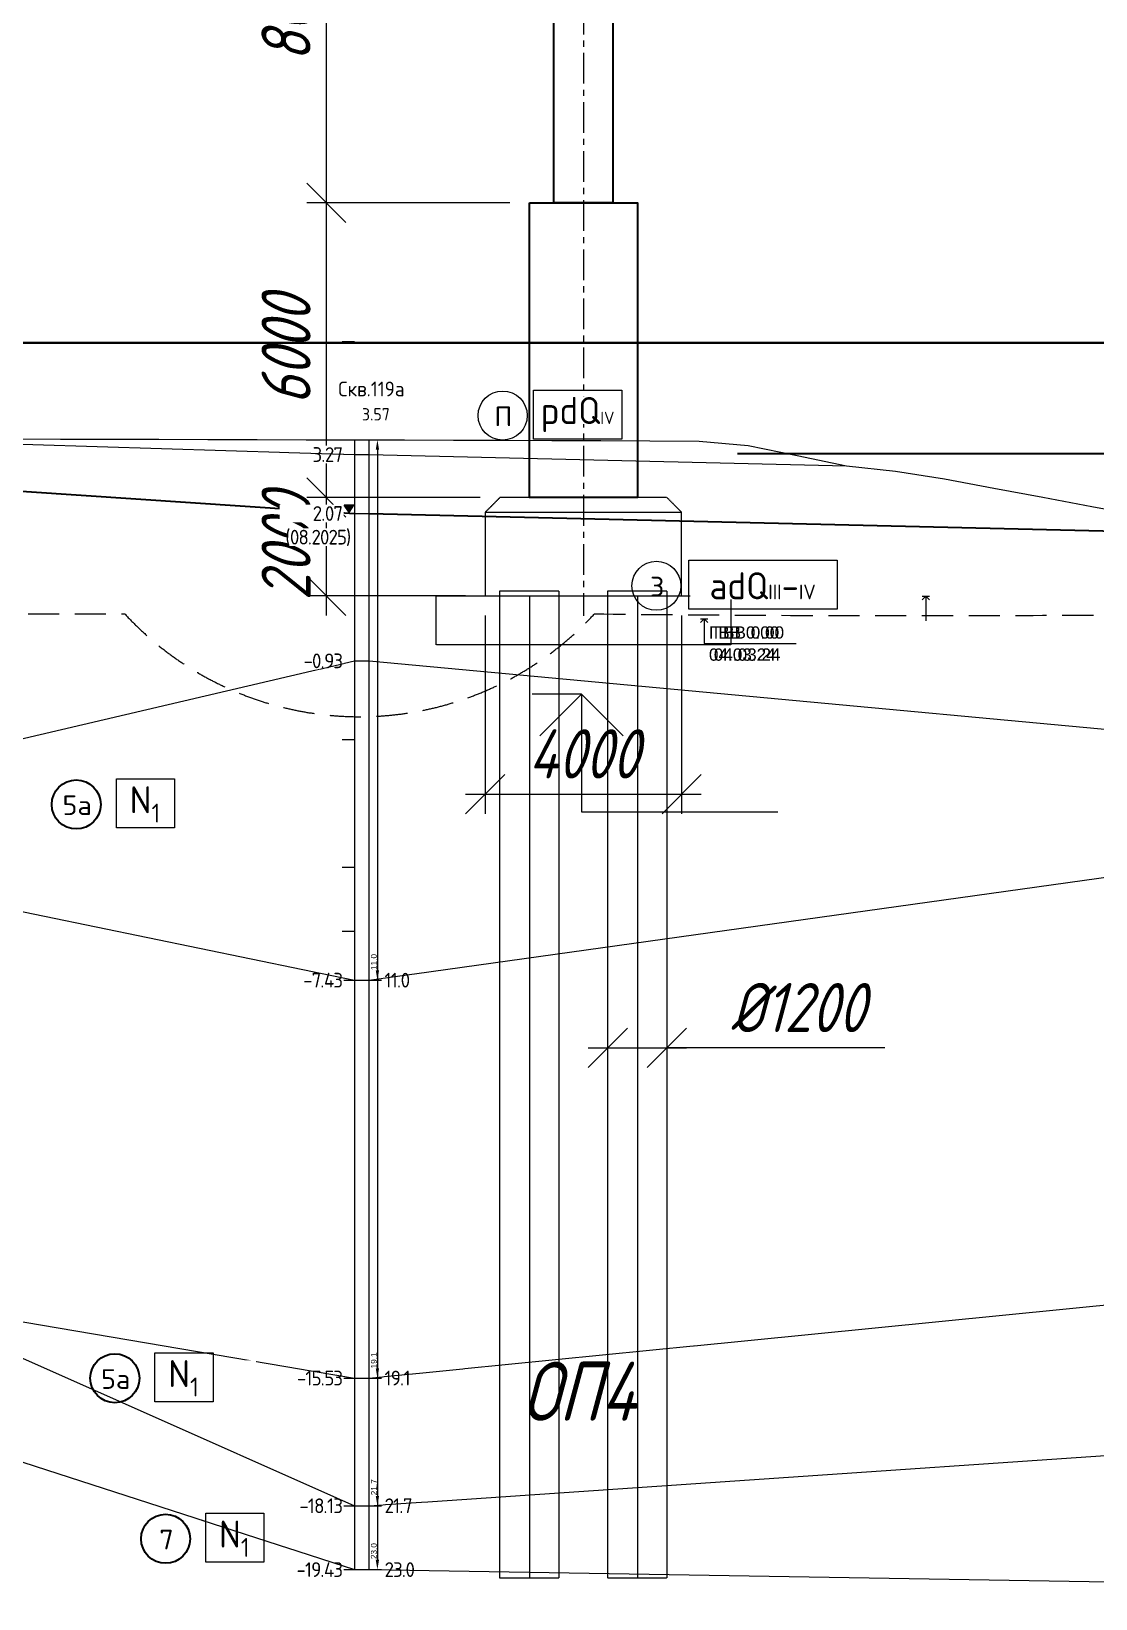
# Model space of a CAD drawing. Header units: millimetres. Extents: x 1864 to 10174863, y -4887456 to 5366151.
# Drawn here: x 6700243 to 6721914, y -20026 to 11881 of the extents above; entities that cross this region are included whole.
import ezdxf
from ezdxf.enums import TextEntityAlignment as Align

# ---------------------------------------------------------------- set-up
doc = ezdxf.new("R2018")
doc.units = ezdxf.units.MM
doc.linetypes.add('невидимая', pattern=[9.525, 6.35, -3.175])
doc.linetypes.add('осевая', pattern=[2, 1.25, -0.25, 0.25, -0.25])
for name, color, linetype, lineweight in [('!!ТЕКСТ', 3, 'Continuous', 20), ('01_Основные', 7, 'Continuous', 40), ('1-Бетон', 106, 'Continuous', 35), ('1-Примечания', 4, 'Continuous', 25), ('1-Размеры', 1, 'Continuous', 25), ('1-Текст_3', 250, 'Continuous', 25), ('ИС_Основная', 7, 'Continuous', 35), ('ИС_Ось', 3, 'осевая', 18), ('ИС_Размер', 3, 'Continuous', 18), ('Штриховка', 2, 'Continuous', 5)]:
    doc.layers.add(name, color=color, linetype=linetype, lineweight=lineweight)
for name, color, linetype in [('geology', 250, 'Continuous'), ('Возрастные индексы', 1, 'Continuous'), ('Геология', 250, 'Continuous'), ('ИС_Невидимая', 4, 'невидимая'), ('Коммуникации', 7, 'Continuous'), ('Номера ИГЭ', 22, 'Continuous'), ('Отметки в скважинах', 7, 'Continuous'), ('Скважина', 170, 'Continuous'), ('Черный профиль', 3, 'Continuous')]:
    doc.layers.add(name, color=color, linetype=linetype)
doc.layers.add('Оси_Невидимые', color=5, linetype='Continuous', plot=False)
doc.layers.add('Помощь_Невидимый', color=7, linetype='Continuous', lineweight=30, plot=False)
doc.styles.add('0', font='isocpeur.ttf', dxfattribs={"width": 0.8, "oblique": 15})
doc.styles.add('ISOCPEUR', font='isocpeur.ttf', dxfattribs={"width": 0.8, "oblique": 15, "height": 2.5})
doc.styles.get("Standard").update_dxf_attribs({"font": 'arial.ttf'})
doc.styles.add('Стандарт-геология', font='romant.shx', dxfattribs={"width": 0.9, "height": 2.5})
doc.dimstyles.new('М400нов', dxfattribs={"dimscale": 400, "dimtxt": 2.5, "dimasz": 2, "dimexe": 1, "dimexo": 1, "dimgap": 0.8, "dimtad": 1, "dimdec": 0, "dimzin": 0, "dimdsep": 46, "dimtxsty": '0', "dimblk": 'OBLIQUE', "dimcen": 0.09, "dimdle": 1, "dimclrd": 256, "dimclre": 256, "dimclrt": 256, "dimadec": 4, "dimazin": 0, "dimtfac": 1, "dimtdec": 0, "dimtmove": 1, "dimatfit": 2, "dimfxl": 1, "dimtolj": 1, "dimtzin": 0, "dimlwd": -1, "dimarcsym": 0})
doc.dimstyles.new('Скважина', dxfattribs={"dimtxt": 1.2, "dimasz": 2, "dimexe": 0, "dimexo": 0, "dimgap": 0.1, "dimtad": 1, "dimjust": 2, "dimtoh": 1, "dimdec": 1, "dimlfac": 0.1, "dimrnd": 0.1, "dimzin": 0, "dimdsep": 46, "dimtxsty": 'Standard', "dimcen": 0, "dimdle": 1.5, "dimadec": 1, "dimazin": 0, "dimtfac": 1, "dimtdec": 1, "dimtofl": 0, "dimtmove": 0, "dimatfit": 3, "dimfxl": 3, "dimtolj": 1, "dimtzin": 0, "dimarcsym": 0})

# ---------------------------------------------------------------- blocks, each defined once
blk = doc.blocks.new('*U617')
at = {"layer": '1-Примечания', "linetype": 'Continuous'}
blk.add_line((0, 0), (-2.5, 0), dxfattribs=at)
for points in [[(2.121, -2.121), (0, 0), (-2.121, -2.121)], [(0, 0), (0, -6), (10, -6)]]:
    blk.add_lwpolyline(points, dxfattribs=at)
at = {"layer": '1-Текст_3', "lineweight": 30, "oblique": 15, "width": 0.8, "flags": 104}
blk.add_attdef('ВЫСОТА', text='', height=3, dxfattribs=at).set_placement((5.127, -3.833), align=Align.MIDDLE_CENTER)
blk.add_attdef('ПРИМЕЧАНИЕ', text='', height=3, dxfattribs=at).set_placement((5, -6.75), align=Align.TOP_CENTER)
blk = doc.blocks.new('_OBLIQUE')
at = {"color": 0, "linetype": 'ByBlock', "lineweight": -2}
blk.add_line((0.5, 0.5), (-0.5, -0.5), dxfattribs=at)
blk = doc.blocks.new('*D1150')
at = {"layer": 'Defpoints', "color": 0, "linetype": 'Continuous', "transparency": 16777216}
for p in [(6710733, 16390), (6706249, 8390), (6710384, 8390)]:
    blk.add_point(p, dxfattribs=at)
at = {"layer": 'ИС_Размер', "transparency": 16777216}
blk.add_line((6706249, 16790), (6706249, 7990), dxfattribs=at)
at = {"layer": 'ИС_Размер', "lineweight": -2, "transparency": 16777216}
for p, q in [((6710333, 16390), (6705849, 16390)), ((6709984, 8390), (6705849, 8390))]:
    blk.add_line(p, q, dxfattribs=at)
at = {"layer": 'ИС_Размер', "linetype": 'Continuous', "transparency": 16777216, "xscale": 800, "yscale": 800, "zscale": 800}
for p, rotation in [((6706249, 16390), 90), ((6706249, 8390), 270)]:
    blk.add_blockref('_OBLIQUE', p, dxfattribs=dict(at, rotation=rotation))
at = {"layer": 'ИС_Размер', "linetype": 'Continuous', "transparency": 16777216, "insert": (6705429, 12390), "char_height": 1000, "attachment_point": 5, "rotation": 90, "style": '0'}
blk.add_mtext('\\A1;8000', dxfattribs=at)
blk = doc.blocks.new('*D1151')
at = {"layer": 'Defpoints', "color": 0, "linetype": 'Continuous', "transparency": 16777216}
for p in [(6710384, 8390), (6706249, 2390), (6709783, 2390)]:
    blk.add_point(p, dxfattribs=at)
at = {"layer": 'ИС_Размер', "transparency": 16777216}
blk.add_line((6706249, 8790), (6706249, 1990), dxfattribs=at)
at = {"layer": 'ИС_Размер', "lineweight": -2, "transparency": 16777216}
for p, q in [((6709984, 8390), (6705849, 8390)), ((6709383, 2390), (6705849, 2390))]:
    blk.add_line(p, q, dxfattribs=at)
at = {"layer": 'ИС_Размер', "linetype": 'Continuous', "transparency": 16777216, "xscale": 800, "yscale": 800, "zscale": 800}
for p, rotation in [((6706249, 8390), 90), ((6706249, 2390), 270)]:
    blk.add_blockref('_OBLIQUE', p, dxfattribs=dict(at, rotation=rotation))
at = {"layer": 'ИС_Размер', "linetype": 'Continuous', "transparency": 16777216, "insert": (6705429, 5390), "char_height": 1000, "attachment_point": 5, "rotation": 90, "style": '0'}
blk.add_mtext('\\A1;6000', dxfattribs=at)
blk = doc.blocks.new('*D1153')
at = {"layer": 'Defpoints', "color": 0, "linetype": 'Continuous', "transparency": 16777216}
for p in [(6709783, 2390), (6706249, 390), (6709483, 390)]:
    blk.add_point(p, dxfattribs=at)
at = {"layer": 'ИС_Размер', "transparency": 16777216}
blk.add_line((6706249, 2790), (6706249, -10), dxfattribs=at)
at = {"layer": 'ИС_Размер', "lineweight": -2, "transparency": 16777216}
for p, q in [((6709383, 2390), (6705849, 2390)), ((6709083, 390), (6705849, 390))]:
    blk.add_line(p, q, dxfattribs=at)
at = {"layer": 'ИС_Размер', "linetype": 'Continuous', "transparency": 16777216, "xscale": 800, "yscale": 800, "zscale": 800}
for p, rotation in [((6706249, 2390), 90), ((6706249, 390), 270)]:
    blk.add_blockref('_OBLIQUE', p, dxfattribs=dict(at, rotation=rotation))
at = {"layer": 'ИС_Размер', "linetype": 'Continuous', "transparency": 16777216, "insert": (6705429, 1390), "char_height": 1000, "attachment_point": 5, "rotation": 90, "style": '0'}
blk.add_mtext('\\A1;2000', dxfattribs=at)
blk = doc.blocks.new('*D1154')
at = {"layer": 'Defpoints', "color": 0, "linetype": 'Continuous', "transparency": 16777216}
for p in [(6709484, 390), (6713484, 390), (6713484, -3648)]:
    blk.add_point(p, dxfattribs=at)
at = {"layer": 'ИС_Размер', "lineweight": -2, "transparency": 16777216}
for p, q in [((6709484, -10), (6709484, -4048)), ((6713484, -10), (6713484, -4048))]:
    blk.add_line(p, q, dxfattribs=at)
at = {"layer": 'ИС_Размер', "transparency": 16777216}
blk.add_line((6709084, -3648), (6713884, -3648), dxfattribs=at)
at = {"layer": 'ИС_Размер', "linetype": 'Continuous', "transparency": 16777216, "xscale": 800, "yscale": 800, "zscale": 800, "rotation": 180}
blk.add_blockref('_OBLIQUE', (6709484, -3648), dxfattribs=at)
at = {"layer": 'ИС_Размер', "linetype": 'Continuous', "transparency": 16777216, "xscale": 800, "yscale": 800, "zscale": 800}
blk.add_blockref('_OBLIQUE', (6713484, -3648), dxfattribs=at)
at = {"layer": 'ИС_Размер', "linetype": 'Continuous', "transparency": 16777216, "insert": (6711484, -2828), "char_height": 1000, "attachment_point": 5, "style": '0'}
blk.add_mtext('\\A1;4000', dxfattribs=at)
blk = doc.blocks.new('*D1179')
at = {"layer": 'Defpoints', "color": 0, "linetype": 'Continuous', "transparency": 16777216}
for p in [(6711983, -8813), (6713183, -8813), (6713183, -8813)]:
    blk.add_point(p, dxfattribs=at)
at = {"layer": 'ИС_Размер', "transparency": 16777216}
for p, q in [((6711583, -8813), (6713583, -8813)), ((6717623, -8813), (6713183, -8813))]:
    blk.add_line(p, q, dxfattribs=at)
at = {"layer": 'ИС_Размер', "linetype": 'Continuous', "transparency": 16777216, "xscale": 800, "yscale": 800, "zscale": 800, "rotation": 180}
blk.add_blockref('_OBLIQUE', (6711983, -8813), dxfattribs=at)
at = {"layer": 'ИС_Размер', "linetype": 'Continuous', "transparency": 16777216, "xscale": 800, "yscale": 800, "zscale": 800}
blk.add_blockref('_OBLIQUE', (6713183, -8813), dxfattribs=at)
at = {"layer": 'ИС_Размер', "linetype": 'Continuous', "transparency": 16777216, "insert": (6715849, -7993), "char_height": 1000, "attachment_point": 5, "style": '0'}
blk.add_mtext('\\A1;%%C1200', dxfattribs=at)
blk = doc.blocks.new('*D1096')
at = {"layer": 'Defpoints', "color": 0, "transparency": 16777216}
for p in [(0, 90), (0, -140), (1.69, -140)]:
    blk.add_point(p, dxfattribs=at)
at = {"layer": 'Оси_Невидимые', "color": 0, "lineweight": -2, "transparency": 16777216}
for p, q in [((0, 90), (1.69, 90)), ((1.69, 88), (1.69, -138)), ((0, -140), (1.69, -140))]:
    blk.add_line(p, q, dxfattribs=at)
at = {"layer": 'Оси_Невидимые', "color": 0, "transparency": 16777216}
for points in [[(1.36, 88), (2.03, 88), (1.69, 90)], [(1.36, -138), (2.03, -138), (1.69, -140)]]:
    blk.add_solid(points, dxfattribs=at)
at = {"layer": 'Оси_Невидимые', "color": 0, "transparency": 16777216, "insert": (0.98, -136.23), "char_height": 1.2, "attachment_point": 5, "rotation": 90}
blk.add_mtext('\\A1;23.0', dxfattribs=at)
blk = doc.blocks.new('*U1064')
at = {"layer": 'Скважина'}
for p, q in [((-1.5, 0), (-1.5, -230)), ((1.5, -230), (1.5, 0)), ((-1.5, -230), (1.5, -230))]:
    blk.add_line(p, q, dxfattribs=at)
blk = doc.blocks.new('*D1080')
at = {"layer": 'Defpoints', "color": 0, "transparency": 16777216}
for p in [(0, 77), (0, -140), (1.69, -140)]:
    blk.add_point(p, dxfattribs=at)
at = {"layer": 'Оси_Невидимые', "color": 0, "lineweight": -2, "transparency": 16777216}
for p, q in [((0, 77), (1.69, 77)), ((1.69, 75), (1.69, -138)), ((0, -140), (1.69, -140))]:
    blk.add_line(p, q, dxfattribs=at)
at = {"layer": 'Оси_Невидимые', "color": 0, "transparency": 16777216}
for points in [[(1.36, 75), (2.03, 75), (1.69, 77)], [(1.36, -138), (2.03, -138), (1.69, -140)]]:
    blk.add_solid(points, dxfattribs=at)
at = {"layer": 'Оси_Невидимые', "color": 0, "transparency": 16777216, "insert": (0.99, -136.23), "char_height": 1.2, "attachment_point": 5, "rotation": 90}
blk.add_mtext('\\A1;21.7', dxfattribs=at)
blk = doc.blocks.new('*D1082')
at = {"layer": 'Defpoints', "color": 0, "transparency": 16777216}
for p in [(0, 51), (0, -140), (1.69, -140)]:
    blk.add_point(p, dxfattribs=at)
at = {"layer": 'Оси_Невидимые', "color": 0, "lineweight": -2, "transparency": 16777216}
for p, q in [((0, 51), (1.69, 51)), ((1.69, 49), (1.69, -138)), ((0, -140), (1.69, -140))]:
    blk.add_line(p, q, dxfattribs=at)
at = {"layer": 'Оси_Невидимые', "color": 0, "transparency": 16777216}
for points in [[(1.36, 49), (2.03, 49), (1.69, 51)], [(1.36, -138), (2.03, -138), (1.69, -140)]]:
    blk.add_solid(points, dxfattribs=at)
at = {"layer": 'Оси_Невидимые', "color": 0, "transparency": 16777216, "insert": (0.98, -136.41), "char_height": 1.2, "attachment_point": 5, "rotation": 90}
blk.add_mtext('\\A1;19.1', dxfattribs=at)
blk = doc.blocks.new('*D1084')
at = {"layer": 'Defpoints', "color": 0, "transparency": 16777216}
for p in [(0, -30), (0, -140), (1.69, -140)]:
    blk.add_point(p, dxfattribs=at)
at = {"layer": 'Оси_Невидимые', "color": 0, "lineweight": -2, "transparency": 16777216}
for p, q in [((0, -30), (1.69, -30)), ((1.69, -32), (1.69, -138)), ((0, -140), (1.69, -140))]:
    blk.add_line(p, q, dxfattribs=at)
at = {"layer": 'Оси_Невидимые', "color": 0, "transparency": 16777216}
for points in [[(1.36, -32), (2.03, -32), (1.69, -30)], [(1.36, -138), (2.03, -138), (1.69, -140)]]:
    blk.add_solid(points, dxfattribs=at)
at = {"layer": 'Оси_Невидимые', "color": 0, "transparency": 16777216, "insert": (0.98, -136.3), "char_height": 1.2, "attachment_point": 5, "rotation": 90}
blk.add_mtext('\\A1;11.0', dxfattribs=at)
blk = doc.blocks.new('A$C2FC637E1')
at = {"layer": 'Штриховка'}
h = blk.add_hatch(color=5, dxfattribs=at)
h.dxf.hatch_style = 1
h.paths.add_polyline_path([(2, 1.5), (1, 1.5), (0, 1.5), (1, 0)])
at = {"layer": 'Геология', "color": 5}
for points in [[(1, 1.5), (0, 1.5)], [(1, 0), (1, 0), (0, 1.5)], [(2, 1.5), (1, 1.5)], [(1, 0), (2, 1.5)]]:
    blk.add_lwpolyline(points, dxfattribs=at)
blk = doc.blocks.new('A$C7669062A')
at = {"color": 18, "true_color": 0x000000}
blk.add_circle((4.99, 4.99), 4.99, dxfattribs=at)
at = {"layer": 'Возрастные индексы', "color": 250}
blk.add_lwpolyline([(11.62, 10.2), (41.78, 10.2), (41.78, 0.2), (11.62, 0.2)], close=True, dxfattribs=at)
at = {"layer": 'Номера ИГЭ', "color": 250, "style": 'Стандарт-геология'}
blk.add_text('3', height=4, dxfattribs=at).set_placement((5.17, 4.84), align=Align.MIDDLE)
at = {"layer": 'Возрастные индексы', "color": 250, "insert": (26.64, 4.99), "char_height": 3, "width": 29.5251, "attachment_point": 5, "style": 'Стандарт-геология', "bg_fill": 3, "box_fill_scale": 1, "bg_fill_color": 256, "bg_fill_transparency": 0}
blk.add_mtext('{\\H1.833x;аdQ}III{\\H1.833x;-}IV', dxfattribs=at)
blk = doc.blocks.new('A$C41da21a2')
at = {"layer": 'Возрастные индексы', "color": 250, "insert": (1899, 499), "char_height": 300, "width": 2952.51, "attachment_point": 5, "style": 'Стандарт-геология', "bg_fill": 3, "box_fill_scale": 1, "bg_fill_color": 256, "bg_fill_transparency": 0}
blk.add_mtext('\\A1;{\\H1.833x;N\\H0.7x;\\S^ 1;}', dxfattribs=at)
at = {"color": 18, "true_color": 0x000000}
blk.add_circle((499, 499), 499, dxfattribs=at)
at = {"layer": 'Возрастные индексы', "color": 250}
blk.add_lwpolyline([(1315, 1020), (2501, 1020), (2501, 20), (1315, 20)], close=True, dxfattribs=at)
at = {"layer": 'Номера ИГЭ', "color": 250, "style": 'Стандарт-геология'}
blk.add_text('5а', height=400, dxfattribs=at).set_placement((517, 484), align=Align.MIDDLE)
blk = doc.blocks.new('A$C721D11AD')
at = {"layer": 'Возрастные индексы', "color": 250, "insert": (1899, 499), "char_height": 300, "width": 2952.51, "attachment_point": 5, "style": 'Стандарт-геология', "bg_fill": 3, "box_fill_scale": 1, "bg_fill_color": 256, "bg_fill_transparency": 0}
blk.add_mtext('\\A1;{\\H1.833x;N\\H0.7x;\\S^ 1;}', dxfattribs=at)
at = {"color": 18, "true_color": 0x000000}
blk.add_circle((499, 499), 499, dxfattribs=at)
at = {"layer": 'Возрастные индексы', "color": 250}
blk.add_lwpolyline([(1315, 1020), (2501, 1020), (2501, 20), (1315, 20)], close=True, dxfattribs=at)
at = {"layer": 'Номера ИГЭ', "color": 250, "style": 'Стандарт-геология'}
blk.add_text('7', height=400, dxfattribs=at).set_placement((517, 484), align=Align.MIDDLE)
blk = doc.blocks.new('A$C37DD3633')
at = {"color": 18, "true_color": 0x000000}
blk.add_circle((4.96, 5), 5, dxfattribs=at)
at = {"layer": 'Возрастные индексы', "color": 250, "insert": (20.21, 5.2), "char_height": 3, "width": 15, "attachment_point": 5, "style": 'Стандарт-геология', "bg_fill": 3, "box_fill_scale": 1, "bg_fill_color": 256, "bg_fill_transparency": 0}
blk.add_mtext('{\\H1.833x;pdQ\\H0.4546x;IV}', dxfattribs=at)
at = {"layer": 'Номера ИГЭ', "color": 250, "style": 'Стандарт-геология'}
blk.add_text('П', height=4, dxfattribs=at).set_placement((5.1, 4.85), align=Align.MIDDLE)
at = {"layer": 'Возрастные индексы', "color": 250}
blk.add_lwpolyline([(11.21, 10.2), (29.24, 10.2), (29.24, 0.2), (11.21, 0.2)], close=True, dxfattribs=at)
blk = doc.blocks.new('*U1095')
at = {"layer": 'Отметки в скважинах'}
for p, q in [((-5.5, -140), (-3, -140)), ((0, -140), (2.5, -140))]:
    blk.add_line(p, q, dxfattribs=at)
at = {"layer": 'Помощь_Невидимый', "color": 5, "lineweight": -3}
for p, q in [((-5.5, -10), (-3, -10)), ((0, -140), (2.5, -140))]:
    blk.add_line(p, q, dxfattribs=at)
at = {"layer": 'Оси_Невидимые'}
dim = blk.add_aligned_dim(p1=(0, 90), p2=(0, -140), distance=1.69, dimstyle='Скважина', dxfattribs=at)
dim.commit()
dim.dimension.update_dxf_attribs({"geometry": '*D1096', "text_midpoint": (0.98, -136.23)})
at = {"layer": 'Отметки в скважинах', "lineweight": 13, "insert": (3.15, -140), "char_height": 3, "width": 7.6116, "attachment_point": 4, "style": 'Стандарт-геология', "bg_fill": 3, "box_fill_scale": 1.1, "bg_fill_color": 256, "bg_fill_transparency": 0}
blk.add_mtext('{\\T0.9;23.0}', dxfattribs=at)
blk = doc.blocks.new('*U1079')
at = {"layer": 'Отметки в скважинах'}
for p, q in [((-5.5, -140), (-3, -140)), ((0, -140), (2.5, -140))]:
    blk.add_line(p, q, dxfattribs=at)
at = {"layer": 'Помощь_Невидимый', "color": 5, "lineweight": -3}
for p, q in [((-5.5, -10), (-3, -10)), ((0, -140), (2.5, -140))]:
    blk.add_line(p, q, dxfattribs=at)
at = {"layer": 'Оси_Невидимые'}
dim = blk.add_aligned_dim(p1=(0, 77), p2=(0, -140), distance=1.69, dimstyle='Скважина', dxfattribs=at)
dim.commit()
dim.dimension.update_dxf_attribs({"geometry": '*D1080', "text_midpoint": (0.99, -136.23)})
at = {"layer": 'Отметки в скважинах', "lineweight": 13, "insert": (3.15, -140), "char_height": 3, "width": 7.6116, "attachment_point": 4, "style": 'Стандарт-геология', "bg_fill": 3, "box_fill_scale": 1.1, "bg_fill_color": 256, "bg_fill_transparency": 0}
blk.add_mtext('{\\T0.9;21.7}', dxfattribs=at)
blk = doc.blocks.new('*U1081')
at = {"layer": 'Отметки в скважинах'}
for p, q in [((-5.5, -140), (-3, -140)), ((0, -140), (2.5, -140))]:
    blk.add_line(p, q, dxfattribs=at)
at = {"layer": 'Помощь_Невидимый', "color": 5, "lineweight": -3}
for p, q in [((-5.5, -10), (-3, -10)), ((0, -140), (2.5, -140))]:
    blk.add_line(p, q, dxfattribs=at)
at = {"layer": 'Оси_Невидимые'}
dim = blk.add_aligned_dim(p1=(0, 51), p2=(0, -140), distance=1.69, dimstyle='Скважина', dxfattribs=at)
dim.commit()
dim.dimension.update_dxf_attribs({"geometry": '*D1082', "text_midpoint": (0.98, -136.41)})
at = {"layer": 'Отметки в скважинах', "lineweight": 13, "insert": (3.15, -140), "char_height": 3, "width": 7.6116, "attachment_point": 4, "style": 'Стандарт-геология', "bg_fill": 3, "box_fill_scale": 1.1, "bg_fill_color": 256, "bg_fill_transparency": 0}
blk.add_mtext('{\\T0.9;19.1}', dxfattribs=at)
blk = doc.blocks.new('*U1083')
at = {"layer": 'Отметки в скважинах'}
for p, q in [((-5.5, -140), (-3, -140)), ((0, -140), (2.5, -140))]:
    blk.add_line(p, q, dxfattribs=at)
at = {"layer": 'Помощь_Невидимый', "color": 5, "lineweight": -3}
for p, q in [((-5.5, -10), (-3, -10)), ((0, -140), (2.5, -140))]:
    blk.add_line(p, q, dxfattribs=at)
at = {"layer": 'Оси_Невидимые'}
dim = blk.add_aligned_dim(p1=(0, -30), p2=(0, -140), distance=1.69, dimstyle='Скважина', dxfattribs=at)
dim.commit()
dim.dimension.update_dxf_attribs({"geometry": '*D1084', "text_midpoint": (0.98, -136.3)})
at = {"layer": 'Отметки в скважинах', "lineweight": 13, "insert": (3.15, -140), "char_height": 3, "width": 7.6116, "attachment_point": 4, "style": 'Стандарт-геология', "bg_fill": 3, "box_fill_scale": 1.1, "bg_fill_color": 256, "bg_fill_transparency": 0}
blk.add_mtext('{\\T0.9;11.0}', dxfattribs=at)
blk = doc.blocks.new('нов геол')
at = {"layer": 'ИС_Основная', "color": 146, "linetype": 'Continuous', "true_color": 0x105689, "flags": 128}
blk.add_lwpolyline([(8572650, 418385), (8588964, 418385)], dxfattribs=at)
at = {"layer": 'Коммуникации', "linetype": 'Continuous'}
for p, q in [((8571965, 415015), (8571890, 414940)), ((8571965, 415015), (8571965, 414515)), ((8571965, 415015), (8572040, 414940)), ((8571965, 414515), (8573740, 414515))]:
    blk.add_line(p, q, dxfattribs=at)
at = {"layer": 'Коммуникации', "linetype": 'Continuous', "flags": 128}
blk.add_lwpolyline([(8571890, 415015), (8572040, 415015)], dxfattribs=at)
at = {"layer": 'Геология', "xscale": 100, "yscale": 100, "zscale": 100}
blk.add_blockref('A$C37DD3633', (8567369, 418656), dxfattribs=at)
at = {"layer": 'Геология', "color": 18, "true_color": 0x000000, "xscale": 100, "yscale": 100, "zscale": 100}
blk.add_blockref('A$C7669062A', (8570495, 415192), dxfattribs=at)
at = {"layer": 'Скважина', "color": 0, "xscale": 100, "yscale": 100, "zscale": 100}
blk.add_blockref('*U1095', (8565145, 409662), dxfattribs=at)
at = {"layer": 'Коммуникации', "linetype": 'Continuous'}
blk.add_text('ГВВ 0.00', height=250, dxfattribs=at).set_placement((8572065, 414615))
blk.add_text('04.03.24', height=250, dxfattribs=at).set_placement((8572065, 414415), align=Align.TOP_LEFT)
at = {"layer": 'Скважина', "color": 0, "style": 'Стандарт-геология', "width": 0.9}
blk.add_text('Скв.119а', height=300, dxfattribs=at).set_placement((8565193, 419548), align=Align.CENTER)
at = {"layer": 'Скважина', "color": 0, "lineweight": 13, "style": 'Стандарт-геология', "width": 0.9}
blk.add_text('3.57', height=250, dxfattribs=at).set_placement((8565568, 419307), align=Align.TOP_RIGHT)
at = {"layer": 'Геология', "color": 18, "true_color": 0x000000, "flags": 128}
for points in [[(8564845, 418662), (8565145, 418662)], [(8564845, 418362), (8565145, 418362)], [(8564845, 417162), (8565145, 417162)], [(8564845, 414162), (8565145, 414162)], [(8564845, 407662), (8565145, 407662)], [(8564845, 399562), (8565145, 399562)], [(8564845, 396962), (8565145, 396962)]]:
    blk.add_lwpolyline(points, dxfattribs=at)
at = {"layer": 'ИС_Основная', "color": 146, "linetype": 'Continuous', "true_color": 0x105689, "flags": 128}
blk.add_lwpolyline([(8549261, 418206), (8564845, 417162)], dxfattribs=at)
at = {"layer": 'geology', "color": 5, "xscale": 100, "yscale": 100, "zscale": 100}
blk.add_blockref('*U1064', (8564995, 418662), dxfattribs=at)
at = {"layer": 'Отметки в скважинах', "color": 0, "lineweight": 13, "insert": (8564595, 395662), "char_height": 300, "width": 1241.03, "attachment_point": 6, "style": 'Стандарт-геология', "bg_fill": 3, "box_fill_scale": 1.1, "bg_fill_color": 256, "bg_fill_transparency": 0}
blk.add_mtext('{\\T0.9;-19.43}', dxfattribs=at)
at = {"layer": 'Скважина', "color": 0, "xscale": 100, "yscale": 100, "zscale": 100}
blk.add_blockref('*U1079', (8565145, 410962), dxfattribs=at)
blk.add_blockref('*U1081', (8565145, 413562), dxfattribs=at)
at = {"layer": 'Отметки в скважинах', "color": 0, "lineweight": 13, "insert": (8564595, 396962), "char_height": 300, "width": 1241.03, "attachment_point": 6, "style": 'Стандарт-геология', "bg_fill": 3, "box_fill_scale": 1.1, "bg_fill_color": 256, "bg_fill_transparency": 0}
blk.add_mtext('{\\T0.9;-18.13}', dxfattribs=at)
at = {"layer": 'geology'}
for p, q in [((8565145, 399562), (8600579, 403076)), ((8565145, 396962), (8600579, 399376))]:
    blk.add_line(p, q, dxfattribs=at)
at = {"layer": 'Скважина', "color": 0, "xscale": 100, "yscale": 100, "zscale": 100}
blk.add_blockref('*U1083', (8565145, 421662), dxfattribs=at)
at = {"layer": 'Отметки в скважинах', "color": 0, "lineweight": 13, "insert": (8564595, 399562), "char_height": 300, "width": 1241.03, "attachment_point": 6, "style": 'Стандарт-геология', "bg_fill": 3, "box_fill_scale": 1.1, "bg_fill_color": 256, "bg_fill_transparency": 0}
blk.add_mtext('{\\T0.9;-15.53}', dxfattribs=at)
at = {"layer": 'geology'}
for p, q in [((8565145, 414162), (8600579, 410876)), ((8565145, 407662), (8593113, 411568))]:
    blk.add_line(p, q, dxfattribs=at)
for points in [[(8565145, 418362), (8574865, 418132)], [(8549261, 402206), (8564845, 399562)], [(8555379, 401168), (8564845, 396962)]]:
    blk.add_lwpolyline(points, dxfattribs=at)
at = {"layer": 'ИС_Основная', "color": 146, "linetype": 'Continuous', "true_color": 0x105689}
blk.add_line((8565145, 417162), (8582865, 416742), dxfattribs=at)
at = {"layer": 'Отметки в скважинах', "color": 0, "lineweight": 13, "char_height": 300, "width": 1241.03, "attachment_point": 6, "style": 'Стандарт-геология', "bg_fill": 3, "box_fill_scale": 1.1, "bg_fill_color": 256, "bg_fill_transparency": 0}
for s, insert in [('{\\T0.9;3.27}', (8564595, 418362)), ('{\\T0.9;2.07}', (8564595, 417162)), ('{\\T0.9;-0.93}', (8564595, 414162)), ('{\\T0.9;-7.43}', (8564595, 407662))]:
    blk.add_mtext(s, dxfattribs=dict(at, insert=insert))
at = {"layer": 'geology'}
blk.add_line((8549261, 410506), (8564845, 414162), dxfattribs=at)
for points in [[(8554365, 418691), (8564845, 418362)], [(8550110, 410705), (8564845, 407662)]]:
    blk.add_lwpolyline(points, dxfattribs=at)
at = {"color": 6, "linetype": 'Continuous'}
blk.add_blockref('A$C721D11AD', (8560503, 395791), dxfattribs=at)
at = {"layer": '1-Бетон', "color": 6}
blk.add_blockref('A$C41da21a2', (8559469, 399058), dxfattribs=at)
at = {"layer": 'geology', "xscale": 100, "yscale": 100, "zscale": 100}
blk.add_blockref('A$C2FC637E1', (8564636, 417180), dxfattribs=at)
at = {"layer": 'geology', "color": 5, "insert": (8564770, 416666), "char_height": 300, "width": 1241.03, "attachment_point": 6, "style": 'Стандарт-геология', "bg_fill": 3, "box_fill_scale": 1.1, "bg_fill_color": 256, "bg_fill_transparency": 0}
blk.add_mtext('{\\T0.9;(08.2025)}', dxfattribs=at)
at = {"layer": 'geology', "color": 6}
blk.add_lwpolyline([(8503260, 397476), (8531811, 396703), (8532111, 396703), (8548961, 400706), (8549261, 400706), (8564845, 395662), (8565145, 395662), (8600579, 395076), (8600879, 395071), (8633719, 398646), (8634019, 398646), (8655416, 400420)], dxfattribs=at)
at = {"layer": '1-Бетон', "color": 6}
blk.add_blockref('A$C41da21a2', (8558684, 410740), dxfattribs=at)

msp = doc.modelspace()

# ---------------------------------------------------------------- linework, layer by layer
at = {"layer": '01_Основные', "color": 146, "linetype": 'Continuous', "true_color": 0x105689}
msp.add_line((6749496.9, 5540), (6657629.8, 5540), dxfattribs=at)
at = {"layer": '1-Бетон'}
msp.add_lwpolyline([(6712083.8, 16390.2), (6712083.4, 8390.2), (6710883.4, 8390.2), (6710883.8, 16390.2)], dxfattribs=at)
msp.add_lwpolyline([(6710383.6, 8390.2), (6712583.6, 8390.2), (6712583.7, 2390.2), (6710383.7, 2390.2)], close=True, dxfattribs=at)
at = {"layer": 'ИС_Невидимая', "color": 146, "ltscale": 100, "true_color": 0x105689}
msp.add_lwpolyline([(6670653.8, 4296.5, 0.1019893), (6694460.2, 22), (6702144.5, 22, 0.4378517), (6711708.4, 22, 0.0104574), (6736025.7, 261.7, 0.3876281), (6744765.5, 1013.6, 0.0694032), (6776536.4, 8764.6)], format="xyb", dxfattribs=at)
at = {"layer": 'ИС_Невидимая', "ltscale": 0.3}
for points in [[(6709483.7, 390.2), (6713483.7, 390.2), (6713483.7, 2090.2), (6713183.7, 2390.2), (6709783.7, 2390.2), (6709483.7, 2090.2), (6709483.7, 390.2)], [(6709483.7, 2090.2), (6713483.7, 2090.2)]]:
    msp.add_lwpolyline(points, dxfattribs=at)
msp.add_lwpolyline([(6708483.7, 390.2), (6714483.7, 390.2), (6714483.7, -609.8), (6708483.7, -609.8)], close=True, dxfattribs=at)
at = {"layer": 'ИС_Основная', "color": 146, "linetype": 'Continuous', "true_color": 0x105689, "flags": 128}
msp.add_lwpolyline([(6714623.7, 3287.9), (6730937.7, 3287.9)], dxfattribs=at)
at = {"layer": 'ИС_Ось', "ltscale": 500}
msp.add_lwpolyline([(6711483.6, 18442.2), (6711483.6, -20.7)], dxfattribs=at)
at = {"layer": 'Коммуникации', "linetype": 'Continuous'}
for p, q in [((6718453.5, 379.9), (6718378.5, 304.9)), ((6718453.5, 379.9), (6718453.5, -120.1)), ((6718453.5, 379.9), (6718528.5, 304.9)), ((6714038.6, -582.1), (6715813.6, -582.1))]:
    msp.add_line(p, q, dxfattribs=at)
at = {"layer": 'Коммуникации', "linetype": 'Continuous', "flags": 128}
msp.add_lwpolyline([(6718378.5, 379.9), (6718528.5, 379.9)], dxfattribs=at)
at = {"layer": 'Черный профиль', "linetype": 'Continuous', "flags": 128}
msp.add_lwpolyline([(6699838.6, 3584.4), (6700838.6, 3581.7), (6701838.6, 3579), (6702838.6, 3576.3), (6703838.6, 3573.5), (6704838.6, 3570.8), (6705838.6, 3568.1), (6706838.6, 3565.4), (6707838.6, 3562.7), (6708838.6, 3560), (6709838.6, 3557.3), (6710838.6, 3554.6), (6711838.6, 3551.9), (6712838.6, 3547.2), (6713838.6, 3540.5), (6714838.6, 3451.9), (6715838.6, 3246.8), (6716838.6, 3034.6), (6717838.6, 2926.2), (6718838.6, 2769.1), (6719838.6, 2582.8), (6720838.6, 2396.1), (6721838.6, 2208.9), (6722838.6, 2021.2)], dxfattribs=at)

# ---------------------------------------------------------------- block references
at = {"layer": '1-Размеры', "transparency": 33554687}
ref = msp.add_blockref('*U617', (6711441.4, -1609.8), dxfattribs=dict(at, xscale=399.9999999999998, yscale=399.9999999999998, zscale=399.9999999999998, rotation=0.0002819284350356197))
lines = msp.add_mtext('\\W0.8000;-1.61', dxfattribs={"layer": '1-Текст_3', "insert": (6713492.1, -3142.8), "char_height": 2.5, "attachment_point": 1, "rotation": 0.00028, "bg_fill": 3, "box_fill_scale": 1, "bg_fill_color": 256, "bg_fill_transparency": 0})
ref.add_attrib('ВЫСОТА', '', (6713492.1, -3142.8)).embed_mtext(lines)
lines = msp.add_mtext('\\W0.8000;ЛМР', dxfattribs={"layer": '1-Текст_3', "insert": (6713441.4, -4309.8), "char_height": 2.5, "attachment_point": 1, "rotation": 0.00028, "bg_fill": 3, "box_fill_scale": 1, "bg_fill_color": 256, "bg_fill_transparency": 0})
ref.add_attrib('ПРИМЕЧАНИЕ', '', (6713441.4, -4309.8)).embed_mtext(lines)

# ---------------------------------------------------------------- texts
at = {"layer": '!!ТЕКСТ', "color": 1, "insert": (6711391.9, -15805.7), "char_height": 1200, "width": 3472.658, "attachment_point": 5, "style": 'ISOCPEUR', "bg_fill": 2}
msp.add_mtext('ОП4', dxfattribs=at)
at = {"layer": 'Коммуникации', "linetype": 'Continuous'}
msp.add_text('ГВВ 0.00', height=250, dxfattribs=at).set_placement((6714138.6, -482.1))
msp.add_text('04.03.24', height=250, dxfattribs=at).set_placement((6714138.6, -682.1), align=Align.TOP_LEFT)

# ---------------------------------------------------------------- dimensions: what is measured, and where the dimension line sits
at = {"layer": 'ИС_Размер', "linetype": 'Continuous'}
for base, p1, p2, picture, middle in [((6706249.1, 8390.2), (6710733.2, 16390.2), (6710383.6, 8390.2), '*D1150', (6705429.1, 12390.2)), ((6706249.1, 2390.2), (6710383.6, 8390.2), (6709782.9, 2390.2), '*D1151', (6705429.1, 5390.2))]:
    dim = msp.add_linear_dim(base=base, p1=p1, p2=p2, angle=90, dimstyle='М400нов', dxfattribs=at)
    dim.commit()
    dim.dimension.update_dxf_attribs({"geometry": picture, "text_midpoint": middle})
dim = msp.add_linear_dim(base=(6706249.1, 390.2), p1=(6709782.9, 2390.2), p2=(6709483, 390.2), angle=90, dimstyle='М400нов', dxfattribs=at)
dim.commit()
dim.dimension.update_dxf_attribs({"geometry": '*D1153', "text_midpoint": (6706249.1, 1390.2), "dimtype": 160})
dim = msp.add_linear_dim(base=(6713483.7, -3648.4), p1=(6709483.7, 390.2), p2=(6713483.7, 390.1), dimstyle='М400нов', dxfattribs=at)
dim.commit()
dim.dimension.update_dxf_attribs({"geometry": '*D1154', "text_midpoint": (6711483.7, -2828.4)})
dim = msp.add_linear_dim(base=(6713183.5, -8813.1), p1=(6711983.5, -8813.1), p2=(6713183.5, -8813.1), text='%%C<>', dimstyle='М400нов', dxfattribs=at)
dim.commit()
dim.dimension.update_dxf_attribs({"geometry": '*D1179', "text_midpoint": (6715848.7, -9209.8), "dimtype": 160})

# ---------------------------------------------------------------- next in the draw order: block references
at = {"layer": '1-Бетон'}
msp.add_blockref('нов геол', (-1858025.3, -415097.2), dxfattribs=at)

# ---------------------------------------------------------------- next in the draw order: linework, layer by layer
at = {"layer": 'ИС_Невидимая', "ltscale": 0.3}
for points in [[(6709783.8, 490.2), (6710983.8, 490.2), (6710983.8, -19609.8), (6709783.8, -19609.8)], [(6711983.8, 490.2), (6713183.8, 490.2), (6713183.8, -19609.8), (6711983.8, -19609.8)]]:
    msp.add_lwpolyline(points, close=True, dxfattribs=at)
at = {"layer": 'ИС_Ось'}
for points in [[(6710383.8, 390.2), (6710383.8, -19609.8)], [(6712583.8, 390.2), (6712583.8, -19609.8)]]:
    msp.add_lwpolyline(points, dxfattribs=at)

doc.saveas('drawing.dxf')
